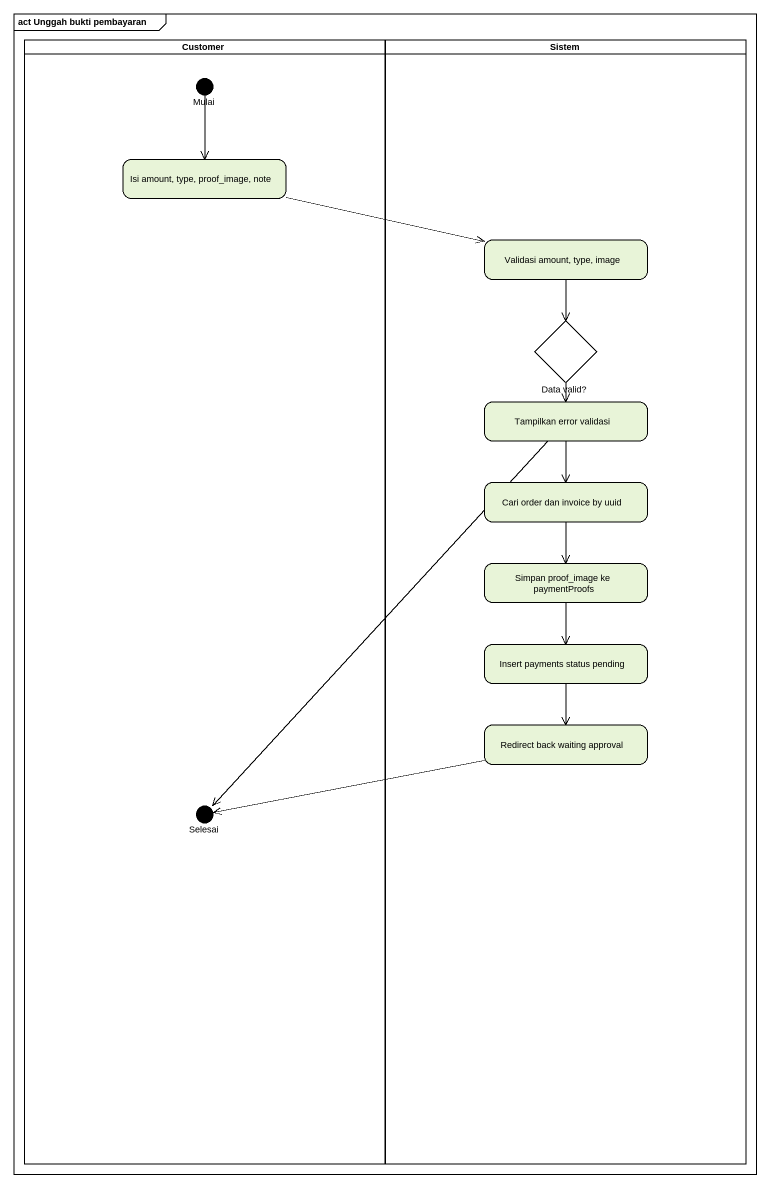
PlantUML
@startuml
mainframe act Unggah bukti pembayaran
hide empty description
state Customer <<partition>> {
  state Mulai <<choice>>
  state "Isi amount, type, proof_image, note" as Isi_amount_type_proof_image
  state Selesai <<choice>>
}
state Sistem <<partition>> {
  state "Validasi amount, type, image" as Validasi_amount_type_image
  state "Data valid?" as Data_valid <<choice>>
  state "Tampilkan error validasi" as Tampilkan_error_validasi
  state "Cari order dan invoice by uuid" as Cari_order_dan_invoice_by
  state "Simpan proof_image ke paymentProofs" as Simpan_proof_image_ke
  state "Insert payments status pending" as Insert_payments_status
  state "Redirect back waiting approval" as Redirect_back_waiting
}
Mulai --> Isi_amount_type_proof_image
Isi_amount_type_proof_image -right-> Validasi_amount_type_image
Validasi_amount_type_image --> Data_valid
Data_valid --> Tampilkan_error_validasi
Data_valid --> Cari_order_dan_invoice_by
Tampilkan_error_validasi --> Cari_order_dan_invoice_by
Tampilkan_error_validasi --> Selesai
Cari_order_dan_invoice_by --> Simpan_proof_image_ke
Simpan_proof_image_ke --> Insert_payments_status
Insert_payments_status --> Redirect_back_waiting
Redirect_back_waiting -left-> Selesai
@enduml
